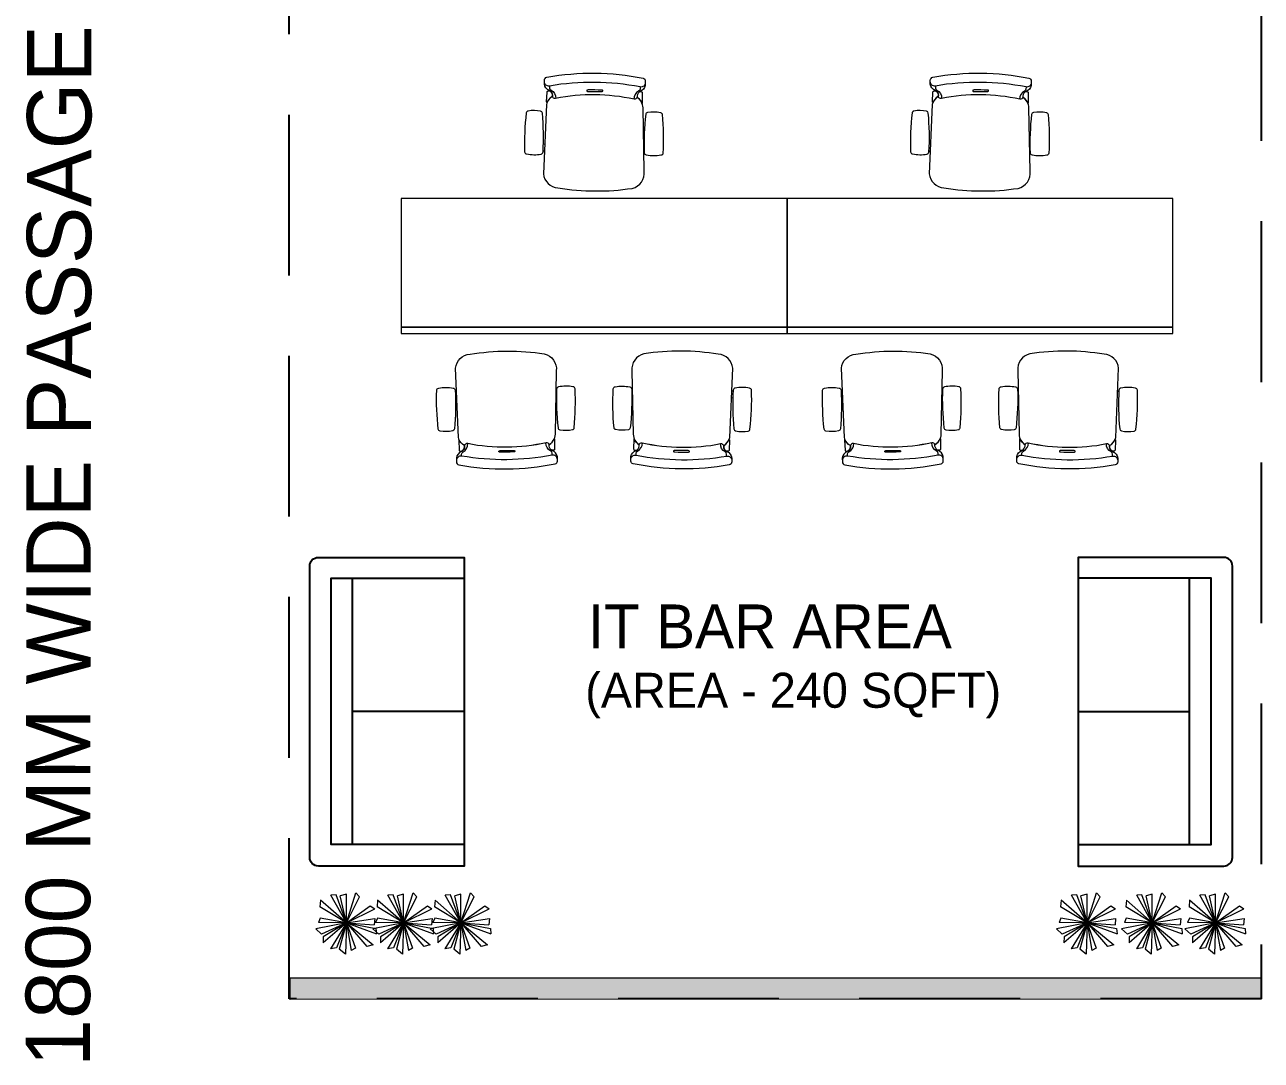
# Model space of a CAD drawing. Header units: millimetres. Extents: x -774950 to -670403, y -1165325 to -1109738.
# Drawn here: x -722022 to -716254, y -1147727 to -1142895 of the extents above; entities that cross this region are included whole.
import ezdxf

# ---------------------------------------------------------------- set-up
doc = ezdxf.new("R2010")
doc.units = ezdxf.units.MM
doc.header["$LTSCALE"] = 3000
doc.header["$MEASUREMENT"] = 0
doc.linetypes.add('HIDDEN', pattern=[0.375, 0.25, -0.125])
doc.layers.get('0').update_dxf_attribs({"linetype": 'CONTINUOUS'})
for name, color, linetype, lineweight in [('A-Bushes', 75, 'CONTINUOUS', 0), ('A-INDOOR PLANTS', 84, 'CONTINUOUS', 5), ('AI-FURN', 7, 'CONTINUOUS', 20), ('I- FURN', 251, 'CONTINUOUS', 9), ('PR-HATCH', 8, 'CONTINUOUS', 0), ('T-LAYOUT', 7, 'CONTINUOUS', 13)]:
    doc.layers.add(name, color=color, linetype=linetype, lineweight=lineweight)
for name, color, linetype in [('HATCH', 8, 'CONTINUOUS'), ('NOITHAT', 250, 'CONTINUOUS'), ('PASSAGE LINEOUT', 7, 'CONTINUOUS')]:
    doc.layers.add(name, color=color, linetype=linetype)
doc.layers.add('PR-FULL HT', color=7, linetype='CONTINUOUS', lineweight=13, true_color=0x6e3e30)
doc.styles.add('CENTURY GOTHIC', font='GOTHIC.TTF')

# ---------------------------------------------------------------- blocks, each defined once
blk = doc.blocks.new('CHAIR - STEELCASE - LETSB')
at = {"layer": 'I- FURN', "color": 24, "lineweight": 9}
for points in [[(-369.7, 257.7, -0.089353), (-369.7, 316.7, -0.334929), (-360.7, 325, -0.034973), (-179.6, 330.4, -0.382328), (-169.8, 320.9, -0.10237), (-169.8, 253.5, -0.318036), (-179.6, 244.3, -0.036857), (-360.8, 249.5, -0.333729)], [(-369.7, -242.2, 0.089353), (-369.7, -301.1, 0.334929), (-360.7, -309.4, 0.034973), (-179.6, -314.8, 0.382328), (-169.8, -305.4, 0.10237), (-169.8, -237.9, 0.318036), (-179.6, -228.8, 0.036857), (-360.7, -233.9, 0.333729)]]:
    blk.add_lwpolyline(points, format="xyb", close=True, dxfattribs=at)
at = {"layer": 'I- FURN'}
blk.add_lwpolyline([(-513.5, 241.7, 0.34479), (-528.5, 230.1, 0.096497), (-528.2, -218.5, 0.361045), (-515.8, -228.9), (-494.1, -229.1, 0.246071), (-466.3, -205.4, -0.226994), (-446.1, -191.1), (-439.9, -191, 0.417254), (-429.7, -177.1, -0.104406), (-430, 188.5, 0.398452), (-439.2, 203.5, -0.367565), (-466.2, 218, 0.274839), (-496.7, 241.7)], format="xyb", close=True, dxfattribs=at)
at = {"layer": 'I- FURN', "color": 24, "lineweight": 9}
for points in [[(-507.6, -229.1, 0.46809), (-487.6, -205.2, -0.090711), (-487.6, 217.9, 0.462177), (-507.1, 241.7, -100.177069)], [(-487.6, 217.3), (-478, 217.2, -0.321496), (-468.6, 210.4, 0.282757), (-430, 188, -1.025051)], [(-487.6, -205.2), (-478, -205.1, 0.321496), (-468.6, -198.3, -0.282757), (-430, -175.9, 1.025051)]]:
    blk.add_lwpolyline(points, format="xyb", dxfattribs=at)
at = {"layer": 'I- FURN'}
blk.add_lwpolyline([(-95, -228.5), (-390.3, -219.7, -0.232948), (-439.9, -191, 0.417374), (-429.7, -177.1, -0.10441), (-430, 188.5, 0.39834), (-439.2, 203.5, -0.21659), (-401.4, 231.2), (-77.6, 241.7, -0.366213), (-12.8, 173.3, -0.077985), (-14.2, -173.2, -0.376278), (-95, -228.5)], format="xyb", dxfattribs=at)
at = {"layer": 'I- FURN', "color": 8, "lineweight": 5}
for points in [[(-215.9, 237.2), (-213.8, 243.3)], [(-183.7, 244.2), (-185.7, 238.2)], [(-218.5, -224.8), (-217.4, -227.7)], [(-187.7, -228.5), (-188.6, -225.7)]]:
    blk.add_lwpolyline(points, dxfattribs=at)
blk.add_lwpolyline([(-463.6, 213.4, 0.188155), (-445.3, 203.4), (-439.2, 203.5, -0.15219), (-410.1, 228.9, 0.211085), (-413.9, 230.4), (-459.5, 228.7, 0.414214), (-464.3, 223.4)], format="xyb", close=True, dxfattribs=at)
for points in [[(-471.1, -25, -0.007805), (-471.1, 37.1, -0.087218), (-470, 42.7, -0.229267), (-469.3, 43.4), (-465.8, 43.4, -0.210582), (-464.1, 37.7, 0.008162), (-464.2, -24.4, -0.166545), (-465.4, -30.6, -0.375811), (-465.9, -30.7), (-469.2, -30.7, -0.246214), (-470.7, -28.4, 0.024513), (-471.1, -25, -1.199362)], [(-446.1, -191.1), (-439.9, -191, 0.15219), (-409.9, -215.2, -0.211085), (-413.6, -216.9), (-459.2, -216.9, -0.414214), (-464.3, -211.8), (-463.9, -201.8)]]:
    blk.add_lwpolyline(points, format="xyb", dxfattribs=at)
blk = doc.blocks.new('XCX')
blk.add_lwpolyline([(2272145.7, -176731), (2270345.7, -176731), (2270345.7, -177331), (2272145.7, -177331)], close=True)
at = {"color": 8}
blk.add_lwpolyline([(2272145.7, -177331), (2270345.7, -177331), (2270345.7, -177361), (2272145.7, -177361)], close=True, dxfattribs=at)
at = {"layer": 'AI-FURN', "xscale": -1}
for p, rotation in [((2271250.1, -176696), 89.39646482467118), ((2271651.6, -177442.9), 269.3964648246711)]:
    blk.add_blockref('CHAIR - STEELCASE - LETSB', p, dxfattribs=dict(at, rotation=rotation))
at = {"layer": 'AI-FURN', "rotation": 90.60353517532886}
blk.add_blockref('CHAIR - STEELCASE - LETSB', (2270839.9, -177442.9), dxfattribs=at)
blk = doc.blocks.new('y')
at = {"layer": 'A-INDOOR PLANTS'}
for p, q in [((283775.5, -12368.5), (283745.4, -12384.7)), ((283751.9, -12546.1), (283745.4, -12384.7)), ((283751.9, -12546.1), (283775.5, -12368.5)), ((283637.2, -12430.6), (283631.8, -12471.4)), ((283751.9, -12546.1), (283637.2, -12430.6)), ((283696.8, -12419.1), (283672.7, -12424.3)), ((283751.9, -12546.1), (283672.7, -12424.3)), ((283751.9, -12546.1), (283696.8, -12419.1)), ((283751.9, -12546.1), (283826.7, -12398.3)), ((283751.9, -12546.1), (283843.9, -12420)), ((283751.9, -12546.1), (283851.6, -12440.7)), ((283843.9, -12420), (283826.7, -12398.3)), ((283876.1, -12462.5), (283851.6, -12440.7)), ((283625.4, -12486.2), (283599.2, -12503.6)), ((283751.9, -12546.1), (283599.2, -12503.6)), ((283751.9, -12546.1), (283625.4, -12486.2)), ((283751.9, -12546.1), (283631.8, -12471.4)), ((283751.9, -12546.1), (283876.1, -12462.5)), ((283751.9, -12546.1), (283909.6, -12499.8)), ((283903.1, -12527.2), (283909.6, -12499.8)), ((283751.9, -12546.1), (283593.5, -12552.3)), ((283615, -12575.2), (283593.5, -12552.3)), ((283751.9, -12546.1), (283613.7, -12632.1)), ((283751.9, -12546.1), (283615, -12575.2)), ((283751.9, -12546.1), (283617.8, -12591.1)), ((283751.9, -12546.1), (283646.8, -12646.3)), ((283751.9, -12546.1), (283669.1, -12656.9)), ((283751.9, -12546.1), (283708.4, -12701.6)), ((283751.9, -12546.1), (283734, -12724.3)), ((283751.9, -12546.1), (283903.1, -12527.2)), ((283751.9, -12546.1), (283894.7, -12599.2)), ((283751.9, -12546.1), (283894.7, -12627.4)), ((283751.9, -12546.1), (283824.7, -12671.5)), ((283751.9, -12546.1), (283853.5, -12655.9)), ((283751.9, -12546.1), (283812.4, -12689.9)), ((283751.9, -12546.1), (283790.7, -12707)), ((283613.7, -12632.1), (283617.8, -12591.1)), ((283669.1, -12656.9), (283646.8, -12646.3)), ((283894.7, -12599.2), (283894.7, -12627.4)), ((283734, -12724.3), (283708.4, -12701.6)), ((283812.4, -12689.9), (283790.7, -12707)), ((283853.5, -12655.9), (283824.7, -12671.5))]:
    blk.add_line(p, q, dxfattribs=at)
blk = doc.blocks.new('A$C6B5E72BD')
at = {"layer": 'NOITHAT', "linetype": 'Continuous'}
for p, q in [((100, 519.9), (1342.5, 519.9)), ((720.5, 0), (720.5, 519.9))]:
    blk.add_line(p, q, dxfattribs=at)
blk.add_lwpolyline([(40, 720), (1400, 720, -0.414214), (1440, 680), (1440, 0), (0, 0), (0, 680, -0.414214)], format="xyb", close=True, dxfattribs=at)
blk.add_lwpolyline([(100, 0), (100, 619.9), (1342.5, 619.9), (1342.5, 0)], dxfattribs=at)
blk = doc.blocks.new('*U530')
at = {"layer": 'PR-HATCH'}
h = blk.add_hatch(color=256, dxfattribs=at)
h.dxf.hatch_style = 1
h.paths.add_polyline_path([(-84264.8, -39967.2), (-79735.5, -39967.2), (-79735.5, -39867.2), (-84264.8, -39867.2)])
at = {"layer": 'PR-FULL HT', "elevation": 0}
blk.add_lwpolyline([(-84264.8, -39967.2), (-79735.5, -39967.2), (-79735.5, -39867.2), (-84264.8, -39867.2)], close=True, dxfattribs=at)

msp = doc.modelspace()

# ---------------------------------------------------------------- linework, layer by layer
at = {"layer": 'HATCH', "linetype": 'HIDDEN', "elevation": 0}
msp.add_lwpolyline([(-720789, -1142687.1), (-716254.2, -1142687.1), (-716254.2, -1147439.8), (-720789, -1147439.8)], close=True, dxfattribs=at)

# ---------------------------------------------------------------- block references
at = {"layer": 'A-Bushes', "xscale": -0.8982874261441554, "yscale": 0.8982874261441552, "zscale": 0.8982874261441552, "rotation": 222.9562895017628}
for p in [(-899389.6, -1329026.8, 0), (-899123.2, -1329026.8, 0), (-898855.6, -1329026.8, 0), (-895934.6, -1329026.8, 0), (-895630.5, -1329026.8, 0), (-895335.5, -1329026.8, 0)]:
    msp.add_blockref('y', p, dxfattribs=at)
at = {"layer": 'AI-FURN'}
for p in [(-2990611.9, -966974.8, 0), (-2988811.9, -966974.8, 0)]:
    msp.add_blockref('XCX', p, dxfattribs=at)
at = {"layer": 'NOITHAT', "linetype": 'Continuous', "rotation": 90}
msp.add_blockref('A$C6B5E72BD', (-719972.6, -1146820.5, 0), dxfattribs=at)
at = {"layer": 'NOITHAT', "linetype": 'Continuous', "xscale": -1, "rotation": 270}
msp.add_blockref('A$C6B5E72BD', (-717108.6, -1146820.5, 0), dxfattribs=at)
at = {"layer": 'PR-FULL HT', "xscale": -1, "rotation": 180.0084772067954}
msp.add_blockref('*U530', (-636512.8, -1187297.5, 0), dxfattribs=at)

# ---------------------------------------------------------------- texts
at = {"layer": 'PASSAGE LINEOUT', "insert": (-721718.9, -1151063.8), "char_height": 300, "width": 11478.304, "attachment_point": 7, "rotation": 89.91386, "style": 'CENTURY GOTHIC'}
msp.add_mtext('\\pi3306.52136;1800 MM WIDE PASSAGE', dxfattribs=at)
at = {"layer": 'T-LAYOUT', "attachment_point": 2, "style": 'CENTURY GOTHIC'}
for s, insert, char_height, width in [('{\\C0;IT BAR AREA}', (-718546.6, -1145600), 203.971, 2256.901), ('\\pi-489.53025,l652.707,t652.707;(AREA - 240 SQFT)', (-718519.1, -1145918.8), 163.177, 2602.442)]:
    msp.add_mtext(s, dxfattribs=dict(at, insert=insert, char_height=char_height, width=width))

doc.saveas('drawing.dxf')
